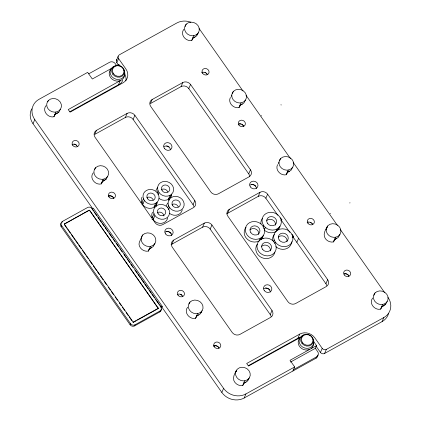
<?xml version="1.0" encoding="UTF-8"?>
<svg xmlns="http://www.w3.org/2000/svg" width="421" height="421" viewBox="0 0 421 421"><rect width="100%" height="100%" fill="white"/><g stroke="black" fill="none" stroke-linecap="round" stroke-linejoin="round"><path stroke-width="0.63" d="M55.293 114.086L53.935 116.743C48.015 118.259 41.721 110.618 46.099 105.592M60.45 109.171L58.798 112.223L55.283 114.375L54.525 115.391M107.65 176.362L105.997 179.414L102.487 181.562L101.729 182.577M193.144 37.727L191.787 40.384C185.866 41.9 179.572 34.259 183.951 29.233M192.376 39.032L193.134 38.016L196.649 35.864L198.302 32.812M149.702 248.464L148.345 251.121C144.698 251.821 140.793 249.616 139.446 246.169C137.999 242.88 140.582 240.128 141.688 237.26M154.854 243.548L153.202 246.601L149.692 248.748L148.934 249.764M230.398 97.435C227.614 102.729 233.544 108.844 238.991 107.571L239.749 106.555A7.515 6.699 23.5 0 0 240.349 104.913M245.506 99.998L243.854 103.05L240.338 105.203L239.581 106.218M196.707 316.197L195.549 318.308C189.629 319.823 183.335 312.182 187.713 307.156M196.139 316.955L196.896 315.939L200.407 313.787L202.059 310.735M277.602 164.627C274.813 169.916 280.749 176.031 286.196 174.762L287.554 172.1M292.711 167.19L291.053 170.242L287.543 172.389L286.785 173.405M244.112 382.836L242.749 385.499C239.107 386.199 235.202 383.994 233.85 380.542C232.602 376.527 235.244 372.485 237.276 369.212A7.515 6.699 23.5 0 1 248.985 370.701A7.515 6.699 23.5 0 1 245.338 380.689L243.454 380.91A7.515 6.699 23.5 0 1 236.218 370.617M243.338 384.141L244.101 383.126L247.611 380.979L249.264 377.926M339.91 234.376L338.258 237.428L334.748 239.581L333.99 240.596M387.115 301.562L385.462 304.615L381.952 306.767L381.194 307.783M92.92 208.958L33.006 123.679L34.775 119.611A16.335 14.567 23.5 0 1 38.953 99.351L87.657 72.37L92.325 79.011L111.507 68.397M47.72 101.866L48.162 100.851M53.935 116.743L55.998 112.002M116.354 60.55L118.122 56.482M118.659 65.276L116.833 62.676L118.601 58.614A3.079 2.742 23.5 0 1 119.385 54.793L176.804 22.992A16.335 14.567 23.5 0 1 190.871 22.218M96.467 130.373L94.699 134.436L125.358 117.454L127.126 113.391A5.668 5.052 23.5 0 1 134.878 115.322L194.812 200.638A5.668 5.052 23.5 0 1 193.365 207.669L162.706 224.651A5.552 4.952 23.5 0 1 155.112 222.751L95.046 137.262A5.552 4.952 23.5 0 1 96.467 130.373L127.126 113.391M69.891 111.733L118.485 84.726L120.253 80.664L68.234 109.576L70.049 112.16L123.069 82.79A11.109 9.904 23.5 0 0 125.905 69.012L118.601 58.614M61.945 222.525L62.413 221.441L87.6 207.49A3.268 2.915 23.5 0 1 92.062 208.605L161.054 306.804A3.268 2.915 23.5 0 1 160.222 310.856L159.748 311.94L134.562 325.891A3.268 2.915 23.5 0 1 130.1 324.775L61.108 226.577A3.268 2.915 23.5 0 1 61.066 223.283M61.108 226.577L61.577 225.493A3.268 2.915 23.5 0 1 62.413 221.441M64.408 224.277L64.292 224.551L64.492 223.883L89.41 210.137L158.333 308.261L133.225 322.16L64.408 224.277L64.492 223.883M94.704 169.563L95.367 168.037M64.371 224.151L89.152 210.221M158.143 308.419L158.028 308.688L158.107 308.288L89.594 210.332M93.304 172.784C88.926 177.809 95.22 185.45 101.14 183.935L103.203 179.188M93.457 211.026L92.062 208.605M193.902 206.611A5.668 5.052 23.5 0 0 193.044 204.701L133.11 119.39L134.878 115.322M152.139 99.535L150.371 103.598L181.03 86.615L182.798 82.553A5.668 5.052 23.5 0 1 190.545 84.489L250.484 169.8A5.668 5.052 23.5 0 1 249.037 176.831L218.378 193.813A5.552 4.952 23.5 0 1 210.784 191.918L150.718 106.424A5.552 4.952 23.5 0 1 152.139 99.535L182.798 82.553M185.129 26.523L186.014 24.492M191.787 40.384L193.849 35.643M249.69 176.783A5.668 5.052 23.5 0 0 248.716 173.862L188.782 88.552L190.545 84.489M140.972 202.606L142.04 202.017L143.456 198.765A8.167 7.283 23.5 0 1 146.492 190.429A8.167 7.283 23.5 0 1 156.259 191.671L157.659 193.218A8.167 7.283 23.5 0 1 157.133 202.18L155.717 205.432L154.154 206.6L154.881 207.637M143.456 198.765L144.403 200.559L142.635 204.627A8.167 7.283 23.5 0 0 153.802 207.416L155.57 203.348L157.133 202.18M157.091 192.855L158.033 190.687A8.167 7.283 23.5 0 1 167.09 181.651A8.167 7.283 23.5 0 1 171.71 194.102L170.294 197.354L168.737 198.528L169.463 199.559M158.043 194.655L158.985 192.481L158.033 190.687M141.909 236.749L142.572 235.228M151.502 217.594L152.57 217.004L153.986 213.752A8.167 7.283 23.5 0 1 157.022 205.416L158.891 204.685A8.167 7.283 23.5 0 1 166.79 206.658L168.19 208.206A8.167 7.283 23.5 0 1 166.1 218.336A8.167 7.283 23.5 0 1 154.933 215.547L153.986 213.752M154.933 215.547L153.165 219.615A8.167 7.283 23.5 0 0 161.448 223.314A8.167 7.283 23.5 0 0 167.69 217.915M169.11 200.375L168.384 199.338L170.152 195.27L171.71 194.102M148.345 251.121L150.408 246.374M167.621 207.842L168.563 205.674A8.167 7.283 23.5 0 1 171.605 197.338L173.473 196.612A8.167 7.283 23.5 0 1 183.456 201.306A8.167 7.283 23.5 0 1 180.088 210.558A8.167 7.283 23.5 0 1 169.516 207.474L168.563 205.674M168.574 209.642L169.516 207.474M130.1 324.775L130.568 323.691L61.577 225.493M132.925 322.239L133.041 321.97M231.155 96.425L231.745 95.067M233.218 91.678L232.334 93.709L232.629 93.32M133.483 322.081L133.362 322.349L136.23 320.76M134.562 325.891L135.036 324.807L160.222 310.856M171.084 244.754A5.668 5.052 23.5 0 1 171.926 244.169L173.689 240.102L204.348 223.119A5.552 4.952 23.5 0 1 211.942 225.019L272.008 310.509A5.552 4.952 23.5 0 1 270.587 317.402L239.928 334.385A5.668 5.052 23.5 0 1 232.181 332.448L172.242 247.138A5.668 5.052 23.5 0 1 173.689 240.102M193.044 204.701L194.812 200.638M238.991 107.571L241.054 102.829M158.107 308.288L158.228 308.019M159.806 305.467L160.938 307.077L161.054 306.804M161.027 307.646L161.911 307.156L162.264 306.341L93.273 208.142L91.946 208.879M171.926 244.169L202.58 227.187L204.348 223.119M271.077 316.45A5.552 4.952 23.5 0 0 270.24 314.576L210.174 229.082L211.942 225.019M226.756 213.915A5.668 5.052 23.5 0 1 227.593 213.331L229.361 209.269L260.02 192.281A5.552 4.952 23.5 0 1 267.614 194.181L327.68 279.67A5.552 4.952 23.5 0 1 326.259 286.564L295.6 303.546A5.668 5.052 23.5 0 1 287.848 301.61L227.914 216.299A5.668 5.052 23.5 0 1 229.361 209.269M189.113 303.941L189.776 302.415M248.716 173.862L250.484 169.8M195.549 318.308L197.607 313.566M227.593 213.331L258.252 196.349L260.02 192.281M278.36 163.611L278.949 162.253M280.423 158.864L279.539 160.901L279.833 160.506M277.865 215.357L265.846 198.249L267.614 194.181M263.099 227.014L263.72 225.593A9.799 8.741 23.5 0 1 266.225 213.431A9.799 8.741 23.5 0 1 279.623 216.778L280.765 218.936A9.799 8.741 23.5 0 1 278.991 227.535L278.165 229.429L276.292 230.834M286.196 174.762L288.259 170.016M260.415 238.191A9.799 8.741 23.5 0 1 247.016 234.844A9.799 8.741 23.5 0 1 249.521 222.683A9.799 8.741 23.5 0 1 262.925 226.03L264.062 228.187A9.799 8.741 23.5 0 1 262.288 236.786L260.415 238.191L259.236 240.901A9.799 8.741 23.5 0 1 247.516 239.412A9.799 8.741 23.5 0 1 245.096 228.635M263.72 225.593L265.398 227.445L264.22 230.161A9.799 8.741 23.5 0 0 275.939 231.65L277.118 228.94L278.991 227.535M262.288 236.786L261.462 238.681L259.594 240.086M280.475 217.752L281.886 219.757L281.528 220.572L289.848 232.413M273.376 241.87L274.197 239.975A9.799 8.741 23.5 0 1 277.844 229.971L280.086 229.098A9.799 8.741 23.5 0 1 291.243 233.318L292.385 235.476A9.799 8.741 23.5 0 1 287.654 245.985A9.799 8.741 23.5 0 1 275.339 242.128L274.197 239.975M274.718 243.554L275.339 242.128M317.797 354.914A4.194 3.736 23.5 0 1 316.013 358.203L244.154 398.008A16.335 14.567 23.5 0 1 221.825 392.43L223.593 388.367L34.775 119.611M292.174 237.649L293.148 237.107L293.505 236.297L292.095 234.286M236.76 370.112L236.097 371.638L236.391 371.243M296.826 242.343L298.594 238.281M270.24 314.576L272.008 310.509M242.749 385.499L244.811 380.752M244.154 398.008L245.922 393.945L294.674 366.938L290.016 360.308L316.524 345.62L313.382 341.152M326.87 227.072A7.515 6.699 23.5 0 0 334.1 237.365L335.99 237.144A7.515 6.699 23.5 0 0 339.631 227.151A7.515 6.699 23.5 0 0 327.922 225.661C325.591 229.313 322.407 234.45 325.37 238.649C327.18 241.101 330.369 242.533 333.4 241.949L334.158 240.933A7.515 6.699 23.5 0 0 334.758 239.291M326.154 229.445L326.549 228.54M327.627 226.056L326.743 228.087L327.038 227.693M333.4 241.949L335.463 237.207M248.337 365.66L297.936 338.184L299.705 334.116A11.109 9.904 23.5 0 1 314.887 337.91L322.228 348.356A3.021 2.694 23.5 0 0 326.359 349.388L383.863 317.534A16.224 14.467 23.5 0 0 388.015 297.405M326.749 285.612A5.552 4.952 23.5 0 0 325.912 283.738L327.68 279.67M292.905 371.006L294.674 366.938M290.522 362.071L315.345 348.33L316.524 345.62M316.013 358.203L316.603 356.85A4.194 3.736 23.5 0 0 317.676 351.651L315.345 348.33M388.62 313.303A16.224 14.467 23.5 0 1 382.094 321.602L324.591 353.456A3.021 2.694 23.5 0 1 320.46 352.424L322.228 348.356M324.591 353.456L326.359 349.388M373.948 295.274L374.832 293.242M372.769 297.984C368.391 303.015 374.685 310.651 380.605 309.135L382.668 304.394M382.094 321.602L383.863 317.534M101.14 183.935L101.898 182.919A7.515 6.699 23.5 0 0 102.498 181.272M380.605 309.135L381.363 308.119A7.515 6.699 23.5 0 0 381.963 306.477M55.64 113.97L55.283 114.375L55.114 114.033L57.361 113.302M193.492 37.611L193.134 38.016L192.965 37.674L195.212 36.943M102.845 181.162L102.487 181.562L102.319 181.225L104.566 180.488M240.696 104.803L240.338 105.203L240.17 104.861L242.417 104.129M150.05 248.348L149.692 248.748L149.523 248.411L151.77 247.68M287.901 171.989L287.543 172.389L287.375 172.052L289.622 171.315M197.254 315.534L196.896 315.939L196.728 315.597L198.97 314.866M335.105 239.175L334.748 239.581L334.579 239.239L336.826 238.507M244.454 382.726L244.101 383.126L243.927 382.784L246.174 382.052M382.31 306.367L381.952 306.767L381.784 306.425L384.026 305.693M261.52 115.564L261.436 115.964M349.867 203.038L349.951 202.638M116.712 65.529L118.827 64.318L120.222 66.302M88.736 73.828L109.634 62.255A4.136 3.689 23.5 0 1 115.291 63.671L116.638 65.587M141.982 204.369L142.987 203.811L142.04 202.017M152.013 219.636L153.518 218.799L152.57 217.004M280.912 220.294L281.886 219.757M137.378 320.123L157.454 309.003M160.938 307.077L162.264 306.341M292.532 236.834L293.505 236.297M299.705 334.116L246.685 363.486L248.501 366.07L300.62 337.295M293.495 369.649L316.603 356.85M196.565 35.001L197.702 34.454M200.328 312.929L201.459 312.382M247.532 380.116L248.664 379.568M280.881 104.84L281.317 104.95M89.036 210.489L89.473 210.6M330.511 213.763L330.069 213.652M57.63 112.428L58.798 112.223M104.834 179.614L105.997 179.414M384.299 304.82L385.462 304.615M263.735 228.419L264.572 229.345M199.133 28.57L242.954 90.941M245.975 95.241L290.553 158.685M293.195 162.448L337.395 225.356M340.415 229.661L384.615 292.569M293.148 237.107L325.912 283.738M316.055 346.157L320.46 352.424M155.717 205.432L156.423 206.437M161.911 307.156L221.825 392.43M94.209 212.095L96.846 215.852M97.977 217.462L101.372 222.293M102.124 223.367L104.387 226.587M105.139 227.656L107.781 231.413M108.913 233.024L112.307 237.854M113.06 238.928L114.944 241.612M116.075 243.222L118.711 246.974M119.843 248.585L122.106 251.805M123.99 254.489L126.253 257.71M127.005 258.783L129.647 262.536M130.778 264.146L133.041 267.367M134.925 270.05L137.188 273.271M137.941 274.345L140.204 277.56M140.956 278.634L143.971 282.928M144.729 284.001L148.118 288.832M148.876 289.906L151.134 293.121M151.892 294.195L154.528 297.952M155.659 299.563L159.054 304.394M64.666 225.088L66.928 228.308M67.686 229.382L70.323 233.139M71.454 234.75L74.849 239.581M75.601 240.654L77.864 243.875M78.622 244.948L81.258 248.706M82.39 250.316L85.784 255.147M86.542 256.221L88.426 258.904M89.557 260.515L92.194 264.272M93.325 265.883L96.719 270.714M97.477 271.787L99.361 274.471M100.493 276.081L103.134 279.839M104.266 281.444L106.524 284.664M108.413 287.348L110.297 290.032M111.428 291.642L113.691 294.863M115.201 297.01L117.464 300.231M119.348 302.915L121.232 305.599M122.364 307.209L124.627 310.43M126.137 312.577L128.4 315.797M129.152 316.871L131.794 320.628M33.006 123.679A16.335 14.567 23.5 0 1 31.77 108.818M245.922 393.945A16.335 14.567 23.5 0 1 223.593 388.367M124.448 73.543A11.109 9.904 23.5 0 1 125.863 80.753M123.579 69.27A7.515 6.699 23.5 0 1 121.032 78.901A7.515 6.699 23.5 0 1 110.681 74.78A7.515 6.699 23.5 0 1 115.291 65.976M124.516 73.517A7.841 6.994 23.5 0 1 114.365 80.522A7.841 6.994 23.5 0 1 111.639 68.397M122.648 80.222A7.841 6.994 23.5 0 1 118.485 84.726M116.833 62.676A3.079 2.742 23.5 0 1 116.796 59.577M313.566 342.952A7.841 6.994 23.5 0 1 311.135 348.514M309.745 349.351A7.841 6.994 23.5 0 1 300.236 347.314A7.841 6.994 23.5 0 1 299.494 338.421M297.936 338.184A11.109 9.904 23.5 0 1 300.478 337.189M313.119 339.094A7.515 6.699 23.5 0 1 309.519 347.988A7.515 6.699 23.5 0 1 299.663 343.683A7.515 6.699 23.5 0 1 303.752 335.005M135.036 324.807A3.268 2.915 23.5 0 1 130.568 323.691M161.075 308.988A3.268 2.915 23.5 0 1 159.748 311.94M163.985 146.519A4.247 3.789 23.5 0 1 170.51 149.908M166.621 145.892A5.226 4.663 23.5 0 1 169.1 146.976M165.143 232.034A4.247 3.789 23.5 0 1 171.668 235.418M166.437 231.329A5.226 4.663 23.5 0 1 168.658 231.634M169.084 231.803A5.226 4.663 23.5 0 1 171.226 233.423M249.974 185.045A4.247 3.789 23.5 0 1 256.5 188.429M251.269 184.335A5.226 4.663 23.5 0 1 252.611 184.414M253.053 184.514A5.226 4.663 23.5 0 1 253.916 184.814M254.321 185.008A5.226 4.663 23.5 0 1 255.763 186.098M201.917 72.633A3.594 3.205 23.5 0 1 207.248 74.654M238.228 124.316A3.594 3.205 23.5 0 1 243.559 126.337M72.017 144.592A3.594 3.205 23.5 0 1 77.348 146.608M108.329 196.275A3.594 3.205 23.5 0 1 113.659 198.291M307.219 222.514A3.594 3.205 23.5 0 1 312.55 224.535M177.32 294.468A3.594 3.205 23.5 0 1 182.651 296.489M213.631 346.151A3.594 3.205 23.5 0 1 218.962 348.172M344.352 273.876A3.594 3.205 23.5 0 1 348.862 276.218M201.875 72.407A4.084 3.642 23.5 0 1 202.859 72.138M204.932 72.365A4.084 3.642 23.5 0 1 205.89 72.838M206.7 73.512A4.084 3.642 23.5 0 1 207.311 74.349M239.17 123.821A4.084 3.642 23.5 0 1 241.244 124.048M242.201 124.521A4.084 3.642 23.5 0 1 243.622 126.032M307.177 222.288A4.084 3.642 23.5 0 1 308.156 222.02M310.235 222.246A4.084 3.642 23.5 0 1 311.193 222.72M312.003 223.393A4.084 3.642 23.5 0 1 312.614 224.225M344.467 273.703A4.084 3.642 23.5 0 1 348.925 275.913M108.286 196.044A4.084 3.642 23.5 0 1 113.723 197.986M213.589 345.925A4.084 3.642 23.5 0 1 219.025 347.867M74.001 144.082A4.084 3.642 23.5 0 1 76.801 145.466M180.335 294.2A4.084 3.642 23.5 0 1 182.104 295.347M181.03 86.615A5.668 5.052 23.5 0 1 188.782 88.552M125.358 117.454A5.668 5.052 23.5 0 1 133.11 119.39M258.252 196.349A5.552 4.952 23.5 0 1 265.846 198.249M202.58 227.187A5.552 4.952 23.5 0 1 210.174 229.082M182.272 209.837A8.167 7.283 23.5 0 1 169.558 213.421M166.479 205.895A8.167 7.283 23.5 0 1 167.842 203.048M172.015 204.506A4.247 3.789 23.5 0 1 178.315 206.89M171.742 194.849A8.167 7.283 23.5 0 1 170.373 197.696M168.384 199.338A8.167 7.283 23.5 0 1 159.027 198.428M155.949 190.908A8.167 7.283 23.5 0 1 157.743 187.587M161.485 189.518A4.247 3.789 23.5 0 1 167.784 191.902M157.159 202.927A8.167 7.283 23.5 0 1 155.796 205.769M141.688 202.827A8.167 7.283 23.5 0 1 142.019 197.196M152.218 217.815A8.167 7.283 23.5 0 1 152.549 212.184M155.57 203.348A8.167 7.283 23.5 0 1 144.403 200.559M170.152 195.27A8.167 7.283 23.5 0 1 158.985 192.481M157.433 212.584A4.247 3.789 23.5 0 1 163.958 215.968M146.903 197.596A4.247 3.789 23.5 0 1 153.202 199.98M263.841 288.648A4.247 3.789 23.5 0 1 270.366 292.032M265.577 287.932A5.226 4.663 23.5 0 1 266.477 288.017M266.919 288.117A5.226 4.663 23.5 0 1 267.777 288.417M268.188 288.617A5.226 4.663 23.5 0 1 269.924 290.037M279.965 226.261A9.799 8.741 23.5 0 1 278.207 229.824M260.883 223.835A9.799 8.741 23.5 0 1 262.415 218.42M263.267 235.513A9.799 8.741 23.5 0 1 261.109 239.496M245.385 228.145A9.799 8.741 23.5 0 1 246.08 227.219M291.453 243.359A9.799 8.741 23.5 0 1 275.839 246.695M272.503 240.375A9.799 8.741 23.5 0 1 274.397 234.508M291.737 241.659A9.799 8.741 23.5 0 1 291.585 242.801M266.709 220.615A5.063 4.515 23.5 0 1 272.645 219.925A5.063 4.515 23.5 0 1 275.387 225.119M261.63 246.406A5.063 4.515 23.5 0 1 267.561 245.711A5.063 4.515 23.5 0 1 270.308 250.911M278.328 237.155A5.063 4.515 23.5 0 1 284.264 236.46A5.063 4.515 23.5 0 1 287.006 241.659M250.011 229.866A5.063 4.515 23.5 0 1 255.942 229.177A5.063 4.515 23.5 0 1 258.689 234.371M274.887 252.053A9.799 8.741 23.5 0 1 261.825 257.657A9.799 8.741 23.5 0 1 257.336 244.212M277.118 228.94A9.799 8.741 23.5 0 1 265.398 227.445M48.457 100.456L47.405 101.866A7.515 6.699 23.5 0 0 54.635 112.16L56.525 111.939A7.515 6.699 23.5 0 0 60.166 101.945A7.515 6.699 23.5 0 0 48.457 100.456M186.308 24.097L185.256 25.507A7.515 6.699 23.5 0 0 192.486 35.801L194.376 35.58A7.515 6.699 23.5 0 0 198.017 25.586A7.515 6.699 23.5 0 0 186.308 24.097M95.662 167.647L94.609 169.053A7.515 6.699 23.5 0 0 101.84 179.346L103.729 179.125A7.515 6.699 23.5 0 0 107.371 169.137A7.515 6.699 23.5 0 0 95.662 167.647M233.513 91.283L232.46 92.694A7.515 6.699 23.5 0 0 239.691 102.987L241.58 102.766A7.515 6.699 23.5 0 0 245.222 92.773A7.515 6.699 23.5 0 0 233.513 91.283M142.866 234.834L141.814 236.244A7.515 6.699 23.5 0 0 149.045 246.538L150.934 246.317A7.515 6.699 23.5 0 0 154.575 236.323A7.515 6.699 23.5 0 0 142.866 234.834M280.718 158.475L279.665 159.88A7.515 6.699 23.5 0 0 286.896 170.179L288.785 169.958A7.515 6.699 23.5 0 0 292.427 159.964A7.515 6.699 23.5 0 0 280.718 158.475M190.071 302.02L189.013 303.43A7.515 6.699 23.5 0 0 196.249 313.724L198.138 313.503A7.515 6.699 23.5 0 0 201.78 303.509A7.515 6.699 23.5 0 0 190.071 302.02M375.127 292.848L374.069 294.258A7.515 6.699 23.5 0 0 381.305 304.551L383.194 304.33A7.515 6.699 23.5 0 0 386.836 294.337A7.515 6.699 23.5 0 0 375.127 292.848M263.388 238.349L261.141 239.223A9.799 8.741 23.5 0 0 258.636 251.379A9.799 8.741 23.5 0 0 272.034 254.726A9.799 8.741 23.5 0 0 274.545 242.57L272.861 240.712A9.799 8.741 23.5 0 0 263.388 238.349M112.77 74.233A6.531 5.826 23.5 0 0 123.869 74.301A6.531 5.826 23.5 0 0 117.58 65.35A6.531 5.826 23.5 0 0 112.77 74.233M113.417 73.664A5.878 5.241 23.5 0 0 123.406 73.728A5.878 5.241 23.5 0 0 117.748 65.671A5.878 5.241 23.5 0 0 113.417 73.664M302.041 343.51A6.531 5.826 23.5 0 0 313.04 342.81A6.531 5.826 23.5 0 0 306.083 334.263A6.531 5.826 23.5 0 0 302.041 343.51M302.657 342.904A5.878 5.241 23.5 0 0 312.561 342.278A5.878 5.241 23.5 0 0 306.299 334.584A5.878 5.241 23.5 0 0 302.657 342.904M109.034 197.002A3.594 3.205 23.5 0 0 115.138 197.044A3.594 3.205 23.5 0 0 111.676 192.118A3.594 3.205 23.5 0 0 109.034 197.002M307.919 223.246A3.594 3.205 23.5 0 0 314.024 223.288A3.594 3.205 23.5 0 0 310.566 218.362A3.594 3.205 23.5 0 0 307.919 223.246M178.025 295.2A3.594 3.205 23.5 0 0 184.124 295.242A3.594 3.205 23.5 0 0 180.667 290.316A3.594 3.205 23.5 0 0 178.025 295.2M238.933 125.048A3.594 3.205 23.5 0 0 245.033 125.09A3.594 3.205 23.5 0 0 241.575 120.164A3.594 3.205 23.5 0 0 238.933 125.048M202.622 73.365A3.594 3.205 23.5 0 0 208.727 73.407A3.594 3.205 23.5 0 0 205.264 68.481A3.594 3.205 23.5 0 0 202.622 73.365M344.231 274.929A3.594 3.205 23.5 0 0 350.335 274.971A3.594 3.205 23.5 0 0 346.878 270.045A3.594 3.205 23.5 0 0 344.231 274.929M72.722 145.319A3.594 3.205 23.5 0 0 78.827 145.361A3.594 3.205 23.5 0 0 75.364 140.435A3.594 3.205 23.5 0 0 72.722 145.319M214.336 346.883A3.594 3.205 23.5 0 0 220.436 346.925A3.594 3.205 23.5 0 0 216.978 341.999A3.594 3.205 23.5 0 0 214.336 346.883M164.374 148.397A4.247 3.789 23.5 0 0 171.589 148.445A4.247 3.789 23.5 0 0 167.5 142.624A4.247 3.789 23.5 0 0 164.374 148.397M165.532 233.913A4.247 3.789 23.5 0 0 172.747 233.96A4.247 3.789 23.5 0 0 168.658 228.14A4.247 3.789 23.5 0 0 165.532 233.913M250.363 186.924A4.247 3.789 23.5 0 0 257.578 186.971A4.247 3.789 23.5 0 0 253.489 181.151A4.247 3.789 23.5 0 0 250.363 186.924M147.587 198.796A4.247 3.789 23.5 0 0 154.796 198.844A4.247 3.789 23.5 0 0 150.713 193.023A4.247 3.789 23.5 0 0 147.587 198.796M162.164 190.724A4.247 3.789 23.5 0 0 169.379 190.766A4.247 3.789 23.5 0 0 165.29 184.951A4.247 3.789 23.5 0 0 162.164 190.724M172.694 205.711A4.247 3.789 23.5 0 0 179.909 205.753A4.247 3.789 23.5 0 0 175.82 199.938A4.247 3.789 23.5 0 0 172.694 205.711M158.117 213.784A4.247 3.789 23.5 0 0 165.327 213.831A4.247 3.789 23.5 0 0 161.243 208.011A4.247 3.789 23.5 0 0 158.117 213.784M264.23 290.527A4.247 3.789 23.5 0 0 271.44 290.574A4.247 3.789 23.5 0 0 267.356 284.754A4.247 3.789 23.5 0 0 264.23 290.527M267.561 223.462A5.063 4.515 23.5 0 0 276.16 223.519A5.063 4.515 23.5 0 0 271.287 216.578A5.063 4.515 23.5 0 0 267.561 223.462M262.478 249.253A5.063 4.515 23.5 0 0 271.082 249.306A5.063 4.515 23.5 0 0 266.209 242.37A5.063 4.515 23.5 0 0 262.478 249.253M279.181 240.002A5.063 4.515 23.5 0 0 287.78 240.054A5.063 4.515 23.5 0 0 282.907 233.118A5.063 4.515 23.5 0 0 279.181 240.002M250.863 232.713A5.063 4.515 23.5 0 0 259.462 232.766A5.063 4.515 23.5 0 0 254.589 225.83A5.063 4.515 23.5 0 0 250.863 232.713"/></g></svg>
